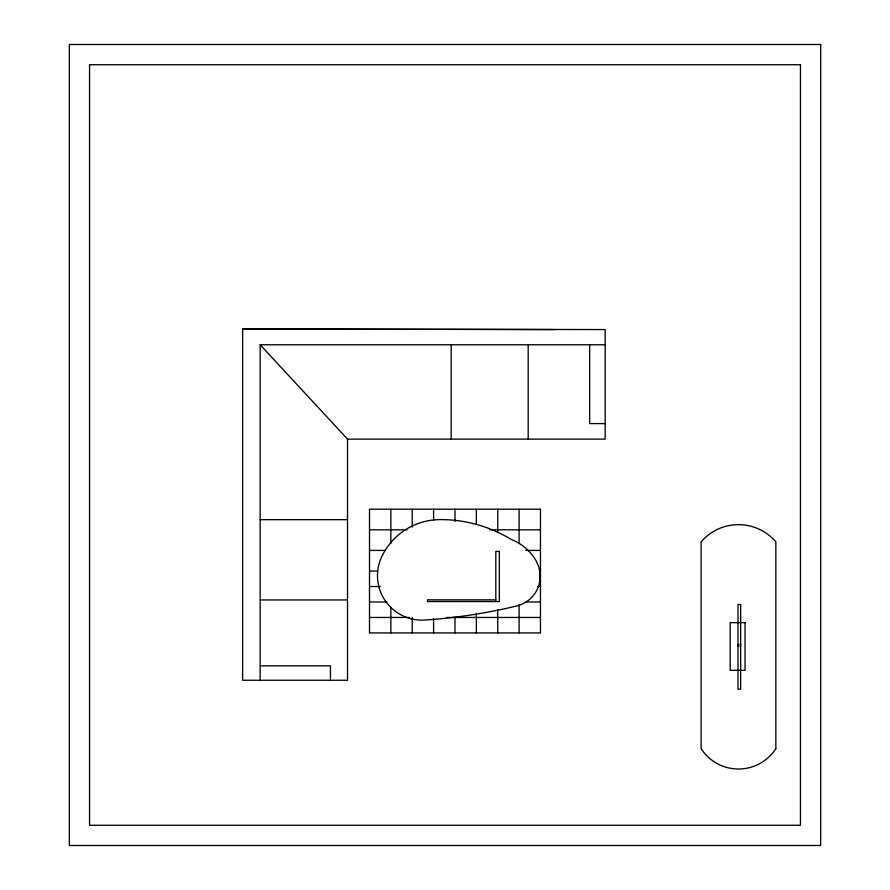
<?xml version="1.0" encoding="UTF-8"?>
<svg xmlns="http://www.w3.org/2000/svg" width="890" height="890" viewBox="0 0 890 890"><rect width="100%" height="100%" fill="white"/><g stroke="black" fill="none" stroke-linecap="round" stroke-linejoin="round"><path stroke-width="1.33" d="M347.523 439.115L347.523 680.249L242.636 680.249L242.636 329.022L605.178 329.567L605.178 439.115L347.523 439.115L260.158 344.764L605.178 344.764M605.178 423.584L589.658 423.584L589.658 344.764M260.158 519.66L347.523 519.66M369.506 529.817L406.897 529.817M489.711 529.817L540.464 529.817M369.506 550.421L385.526 550.421M525.768 550.421L540.464 550.421M369.506 571.057L377.516 571.057M369.506 586.532L380.186 586.532M537.794 586.532L540.464 586.532M495.808 599.838L427.512 599.838L427.512 601.551L499.357 601.551L499.357 551.433L495.808 551.433L495.808 601.551M260.158 599.949L347.523 599.949M369.506 601.996L386.861 601.996M525.768 601.996L540.464 601.996M369.506 617.46L409.567 617.46M446.969 617.46L540.464 617.46M260.158 665.831L330.446 665.831L330.446 680.249M242.636 329.022L554.848 329.567M539.863 571.792L539.863 580.369M528.182 344.764L528.182 439.115M519.093 509.202L519.093 543.556M519.093 604.577L519.093 632.923M497.721 509.202L497.721 532.565M497.721 609.728L497.721 632.923M476.35 509.202L476.35 524.31M476.35 613.599L476.35 632.923M454.979 509.202L454.979 521.562M454.979 617.46L454.979 632.923M451.186 344.764L451.186 439.115M433.608 509.202L433.608 520.194M433.608 618.75L433.608 632.923M412.237 509.202L412.237 527.058M412.237 617.46L412.237 632.923M390.866 509.202L390.866 543.556M390.866 607.147L390.866 632.923M260.158 344.764L260.158 680.249M739.99 644.104A1.335 1.335 0 0 1 739.99 646.407M738.177 645.918A1.335 1.335 0 0 1 738.177 644.582M540.13 579.056L538.884 585.242A30.638 30.638 0 0 1 516.823 605.945A546.916 546.916 0 0 1 424.975 620.03A44.5 44.5 0 0 1 381.921 556.261A64.892 64.892 0 0 1 440.072 519.593A135.28 135.28 0 0 1 511.127 539.396A49.695 49.695 0 0 1 536.136 560.811L538.717 566.563L540.074 572.737L540.13 579.056M820.669 44.5L69.331 44.5L69.331 845.5L820.669 845.5L820.669 44.5M800.444 64.725L89.556 64.725L89.556 825.275L800.444 825.275L800.444 64.725M540.464 509.202L369.506 509.202L369.506 632.923L540.464 632.923L540.464 509.202M740.658 604.488L737.999 604.488L737.999 689.194L740.658 689.194L740.658 604.488M745.041 622.633L730.189 622.633L730.189 670.303L745.041 670.337L745.041 622.633M775.846 748.679L775.846 541.832A49.217 49.217 0 0 0 701.12 541.832L701.12 748.679A44.5 44.5 0 0 0 775.846 748.679"/></g></svg>
